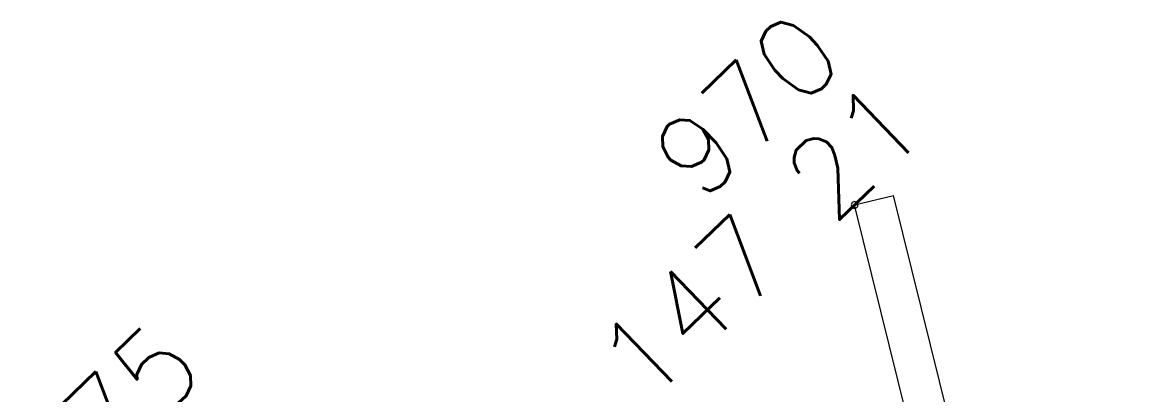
# Model space of a CAD drawing. Header units: millimetres. Extents: x -16 to 1007, y 828 to 1356.
# Drawn here: x 743.11 to 751.42, y 925.51 to 928.31 of the extents above; entities that cross this region are included whole.
import ezdxf
from ezdxf.enums import TextEntityAlignment as Align

# ---------------------------------------------------------------- set-up
doc = ezdxf.new("R2010")
doc.units = ezdxf.units.MM
doc.header["$LTSCALE"] = 4
doc.linetypes.add('CONTINUOUS1', pattern=[0, 0, 0])
doc.linetypes.add('DASHED', pattern=[0.75, 0.5, -0.25])
doc.layers.get('0').update_dxf_attribs({"linetype": 'CONTINUOUS1', "lineweight": 0})
doc.layers.add('1', color=1, linetype='DASHED', lineweight=0, true_color=0xff0000)
doc.layers.add('53', color=3, linetype='CONTINUOUS1', lineweight=0, true_color=0x00ff00)
doc.layers.add('13', color=7, linetype='CONTINUOUS1', lineweight=0)
doc.styles.get("Standard").update_dxf_attribs({"font": 'txt_____.ttf'})

msp = doc.modelspace()

# ---------------------------------------------------------------- linework, layer by layer
at = {"linetype": 'Continuous', "lineweight": 0}
msp.add_lwpolyline([(751.1239, 919.0389), (750.6646, 921.6434), (749.354, 926.9353)], dxfattribs=at)
at = {"layer": '1', "linetype": 'Continuous', "lineweight": 0}
for points in [[(749.354, 926.9353), (749.6452, 927.0075)], [(751.4193, 919.091), (750.9582, 921.7055), (749.6452, 927.0075)]]:
    msp.add_lwpolyline(points, dxfattribs=at)
at = {"layer": '13', "linetype": 'Continuous', "lineweight": 0}
msp.add_lwpolyline([(749.336, 926.918, 1), (749.372, 926.9527, 1), (749.336, 926.918, 1)], format="xyb", dxfattribs=at)
at = {"layer": '53', "linetype": 'Continuous', "lineweight": 0}
msp.add_lwpolyline([(749.336, 926.918, 1), (749.372, 926.9527, 1), (749.336, 926.918, 1)], format="xyb", dxfattribs=at)

# ---------------------------------------------------------------- texts
at = {"layer": '13', "linetype": 'Continuous', "lineweight": 0}
msp.add_text('147 21 ', height=0.6, rotation=44, dxfattribs=at).set_placement((749.0006, 926.5941), align=Align.CENTER)
at = {"layer": '53', "linetype": 'Continuous', "lineweight": 0}
for s, p in [('970', (748.7533, 927.4674)), ('975', (743.9493, 925.1292))]:
    msp.add_text(s, height=0.6, rotation=44, dxfattribs=at).set_placement(p, align=Align.CENTER)

doc.saveas('drawing.dxf')
